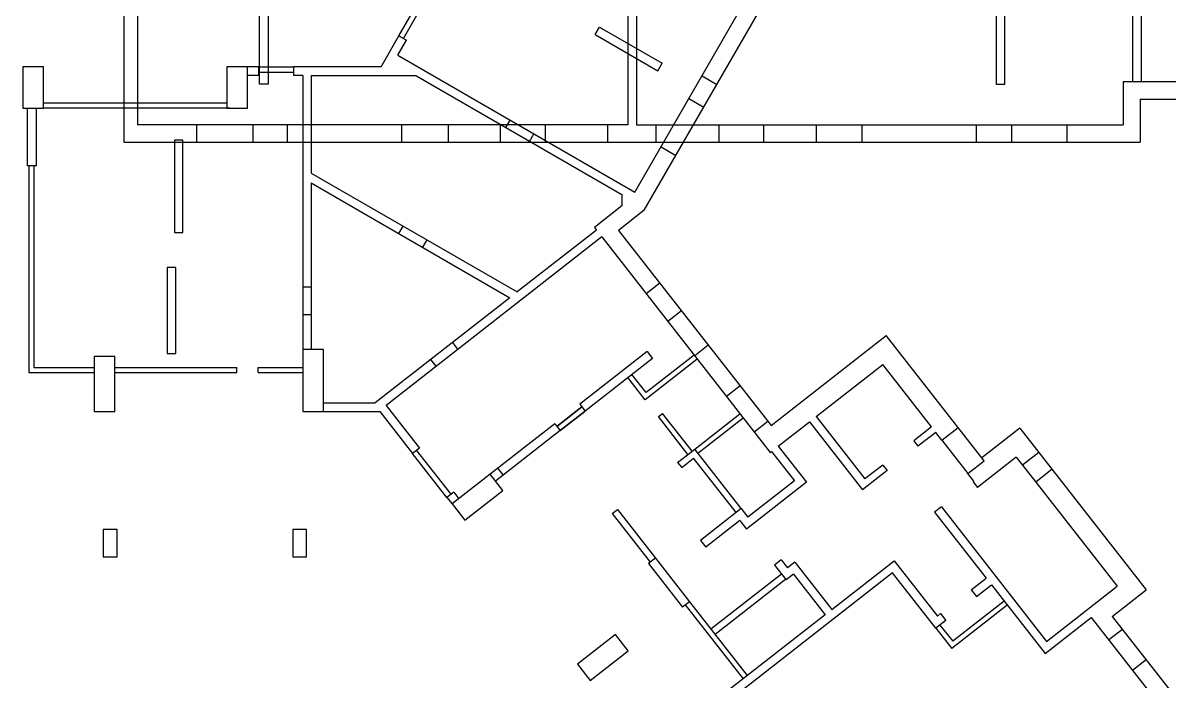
# Model space of a CAD drawing. Header units: metres. Extents: x -681087 to 1033303, y 74272 to 2630761.
# Drawn here: x 44653 to 77918, y 2157762 to 2176863 of the extents above; entities that cross this region are included whole.
import ezdxf

# ---------------------------------------------------------------- set-up
doc = ezdxf.new("R2010")
doc.units = ezdxf.units.M
for name, color, linetype in [('SKELETON_CLEAN', 7, 'Continuous'), ('SKELETON_ISOLATED', 1, 'Continuous'), ('SKELETON_ORIGINAL', 8, 'Continuous')]:
    doc.layers.add(name, color=color, linetype=linetype)

msp = doc.modelspace()

# ---------------------------------------------------------------- linework, layer by layer
at = {"layer": 'SKELETON_CLEAN'}
for p, q in [((62686, 2171427), (72970, 2189240)), ((47583, 2183404), (47583, 2173404)), ((77108, 2183404), (77108, 2175154)), ((47983, 2182904), (47983, 2173904)), ((62412, 2171953), (68702, 2182848)), ((76858, 2183154), (76858, 2175154)), ((51518, 2175084), (51518, 2177584)), ((51768, 2177584), (51768, 2175084)), ((72898, 2177584), (72898, 2175084)), ((73148, 2175084), (73148, 2177584)), ((55565, 2176484), (56075, 2177367)), ((62208, 2177269), (62208, 2173904)), ((62458, 2177269), (62458, 2173904)), ((61264, 2176524), (61389, 2176741)), ((61264, 2176524), (63083, 2175474)), ((61389, 2176741), (63208, 2175691)), ((55046, 2175584), (55565, 2176484)), ((55532, 2175925), (55782, 2176359)), ((55565, 2176484), (55782, 2176359)), ((55532, 2175925), (62412, 2171953)), ((45253, 2175584), (44653, 2175584)), ((44653, 2175584), (44653, 2174384)), ((45253, 2174384), (45253, 2175584)), ((51173, 2175584), (50573, 2175584)), ((50573, 2175584), (50573, 2174384)), ((51173, 2174384), (51173, 2175584)), ((51488, 2175584), (51173, 2175584)), ((51488, 2175584), (52508, 2175584)), ((51488, 2175584), (51488, 2175334)), ((55046, 2175584), (52508, 2175584)), ((52508, 2175584), (52508, 2175334)), ((63083, 2175474), (63208, 2175691)), ((51488, 2175334), (51173, 2175334)), ((52773, 2175334), (52508, 2175334)), ((52773, 2175334), (52773, 2167384)), ((53023, 2175334), (53023, 2172507)), ((53023, 2175334), (56056, 2175334)), ((56056, 2175334), (62034, 2171883)), ((51768, 2175084), (51518, 2175084)), ((72898, 2175084), (73148, 2175084)), ((91358, 2175154), (76583, 2175154)), ((76583, 2175149), (76583, 2173904)), ((77083, 2174654), (77083, 2173404)), ((77083, 2174654), (106233, 2174654)), ((44653, 2174384), (45253, 2174384)), ((44788, 2172714), (44788, 2174384)), ((45038, 2174384), (45038, 2172714)), ((50658, 2174384), (45253, 2174384)), ((50573, 2174384), (51173, 2174384)), ((49703, 2173904), (47983, 2173904)), ((49703, 2173404), (49703, 2173904)), ((62208, 2173904), (49703, 2173904)), ((62458, 2173904), (76583, 2173904)), ((47583, 2173404), (49703, 2173404)), ((49298, 2173464), (49048, 2173464)), ((49048, 2173464), (49048, 2170784)), ((49298, 2170784), (49298, 2173464)), ((49703, 2173404), (77083, 2173404)), ((45038, 2172714), (44788, 2172714)), ((44823, 2172714), (44823, 2166714)), ((44973, 2172714), (44973, 2166864)), ((53023, 2172507), (59001, 2169055)), ((53023, 2172218), (53023, 2167384)), ((53023, 2172218), (58788, 2168889)), ((62034, 2171883), (62034, 2171552)), ((62034, 2171552), (61237, 2170929)), ((62686, 2171427), (61939, 2170843)), ((61237, 2170929), (61298, 2170850)), ((49048, 2170784), (49298, 2170784)), ((61452, 2170653), (55191, 2165762)), ((61298, 2170850), (59001, 2169055)), ((61452, 2170653), (66341, 2164396)), ((61939, 2170843), (66365, 2165177)), ((49088, 2169764), (48838, 2169764)), ((48838, 2169764), (48838, 2167264)), ((49088, 2167264), (49088, 2169764)), ((58788, 2168889), (54878, 2165834)), ((66365, 2165177), (69710, 2167791)), ((72548, 2164158), (69710, 2167791)), ((48838, 2167264), (49088, 2167264)), ((53373, 2167384), (52773, 2167384)), ((52773, 2167384), (52773, 2165584)), ((53373, 2165584), (53373, 2167384)), ((62767, 2167322), (60813, 2165795)), ((64130, 2167225), (62739, 2166139)), ((62767, 2167322), (62921, 2167125)), ((47323, 2167184), (46723, 2167184)), ((46723, 2167184), (46723, 2165584)), ((47323, 2165584), (47323, 2167184)), ((62921, 2167125), (60967, 2165598)), ((64223, 2167107), (62714, 2165928)), ((67676, 2165440), (69607, 2166948)), ((71023, 2165136), (69607, 2166948)), ((44823, 2166714), (46723, 2166714)), ((44973, 2166864), (46723, 2166864)), ((47323, 2166864), (50863, 2166864)), ((47323, 2166714), (50863, 2166714)), ((50863, 2166714), (50863, 2166864)), ((51483, 2166714), (51483, 2166864)), ((51483, 2166864), (52773, 2166864)), ((51483, 2166714), (52773, 2166714)), ((62714, 2165928), (62212, 2166570)), ((62739, 2166139), (62330, 2166663)), ((46723, 2165584), (47323, 2165584)), ((52773, 2165584), (53373, 2165584)), ((52773, 2165584), (55013, 2165584)), ((53373, 2165834), (54878, 2165834)), ((55013, 2165584), (55961, 2164371)), ((55191, 2165762), (56158, 2164525)), ((60967, 2165598), (60242, 2165031)), ((60813, 2165795), (60967, 2165598)), ((60088, 2165228), (58212, 2163763)), ((60088, 2165228), (60242, 2165031)), ((63095, 2165440), (63214, 2165532)), ((63954, 2164340), (63095, 2165440)), ((64072, 2164433), (63214, 2165532)), ((64151, 2164494), (65463, 2165519)), ((66577, 2164581), (67479, 2165286)), ((67479, 2165286), (69018, 2163316)), ((67676, 2165440), (69092, 2163628)), ((60242, 2165031), (58366, 2163566)), ((71023, 2165136), (70507, 2164733)), ((71146, 2164978), (70630, 2164575)), ((71325, 2164750), (71146, 2164978)), ((71325, 2164750), (71797, 2165119)), ((73584, 2165106), (72481, 2164245)), ((73584, 2165106), (77253, 2160410)), ((66577, 2164581), (67396, 2163533)), ((70507, 2164733), (70630, 2164575)), ((71325, 2164750), (72076, 2163788)), ((56158, 2164525), (55961, 2164371)), ((56958, 2163094), (55961, 2164371)), ((63655, 2164106), (64151, 2164494)), ((63772, 2163957), (64118, 2164228)), ((65350, 2162652), (64118, 2164228)), ((65499, 2162769), (64151, 2164494)), ((66341, 2164396), (66380, 2164427)), ((66380, 2164427), (67045, 2163576)), ((73481, 2164264), (72354, 2163384)), ((73481, 2164264), (73665, 2164028)), ((74138, 2164397), (73665, 2164028)), ((63655, 2164106), (63772, 2163957)), ((69731, 2163873), (69018, 2163316)), ((69608, 2164031), (69092, 2163628)), ((69608, 2164031), (69731, 2163873)), ((72076, 2163788), (72548, 2164158)), ((73665, 2164028), (74047, 2163539)), ((74520, 2163909), (74047, 2163539)), ((58212, 2163763), (57109, 2162901)), ((58582, 2163290), (58212, 2163763)), ((67045, 2163576), (65693, 2162520)), ((72254, 2163560), (72076, 2163788)), ((72254, 2163560), (72231, 2163541)), ((72231, 2163541), (72354, 2163384)), ((74047, 2163539), (76411, 2160513)), ((57155, 2163248), (56958, 2163094)), ((57155, 2163248), (57306, 2163055)), ((57479, 2162428), (58582, 2163290)), ((67396, 2163533), (65650, 2162169)), ((56958, 2163094), (57109, 2162901)), ((57109, 2162901), (57479, 2162428)), ((61756, 2162623), (61905, 2162740)), ((61756, 2162623), (62861, 2161208)), ((61905, 2162740), (63010, 2161325)), ((65499, 2162769), (64317, 2161845)), ((65499, 2162769), (65693, 2162520)), ((71309, 2162821), (71112, 2162667)), ((71112, 2162667), (72608, 2160752)), ((71309, 2162821), (74362, 2158913)), ((65456, 2162418), (64471, 2161648)), ((65456, 2162418), (65650, 2162169)), ((47384, 2162164), (46984, 2162164)), ((46984, 2162164), (46984, 2161364)), ((47384, 2161364), (47384, 2162164)), ((52884, 2162164), (52484, 2162164)), ((52484, 2162164), (52484, 2161364)), ((52884, 2161364), (52884, 2162164)), ((64317, 2161845), (64471, 2161648)), ((46984, 2161364), (47384, 2161364)), ((52484, 2161364), (52884, 2161364)), ((63010, 2161325), (62813, 2161171)), ((63010, 2161325), (63995, 2160064)), ((66660, 2161283), (66463, 2161129)), ((66660, 2161283), (66845, 2161047)), ((67057, 2161213), (66845, 2161047)), ((67057, 2161213), (68129, 2159842)), ((68129, 2159842), (69937, 2161255)), ((69937, 2161255), (71193, 2159647)), ((62813, 2161171), (63798, 2159910)), ((69894, 2160904), (64500, 2156690)), ((66463, 2161129), (66802, 2160696)), ((71150, 2159296), (69894, 2160904)), ((67014, 2160862), (66802, 2160696)), ((67014, 2160862), (67932, 2159688)), ((72170, 2160411), (72608, 2160752)), ((72324, 2160214), (72762, 2160555)), ((72762, 2160555), (74319, 2158562)), ((72170, 2160411), (72324, 2160214)), ((74362, 2158913), (76411, 2160513)), ((76268, 2159640), (77253, 2160410)), ((63995, 2160064), (63798, 2159910)), ((63995, 2160064), (65670, 2157921)), ((73223, 2159964), (71612, 2158705)), ((73131, 2160083), (71638, 2158916)), ((67932, 2159688), (64346, 2156887)), ((71193, 2159647), (71288, 2159721)), ((71288, 2159721), (71442, 2159524)), ((74319, 2158562), (75659, 2159608)), ((75659, 2159608), (77567, 2157166)), ((76268, 2159640), (78269, 2157079)), ((71442, 2159524), (71150, 2159296)), ((71150, 2159296), (71612, 2158705)), ((71268, 2159389), (71638, 2158916)), ((61848, 2159110), (60745, 2158248)), ((62217, 2158637), (61848, 2159110)), ((61114, 2157775), (62217, 2158637)), ((60745, 2158248), (61114, 2157775))]:
    msp.add_line(p, q, dxfattribs=at)
at = {"layer": 'SKELETON_ISOLATED'}
for p, q in [((55695, 2176409), (56205, 2177292)), ((51488, 2175434), (52508, 2175434)), ((64362, 2175330), (64795, 2175080)), ((50573, 2174534), (45253, 2174534)), ((63982, 2174672), (64415, 2174422)), ((51323, 2173904), (51323, 2173404)), ((52333, 2173404), (52333, 2173904)), ((55653, 2173404), (55653, 2173904)), ((56993, 2173904), (56993, 2173404)), ((58513, 2173404), (58513, 2173904)), ((58667, 2173826), (58792, 2174043)), ((59813, 2173904), (59813, 2173404)), ((61633, 2173404), (61633, 2173904)), ((63033, 2173404), (63033, 2173904)), ((64853, 2173904), (64853, 2173404)), ((66153, 2173404), (66153, 2173904)), ((67673, 2173904), (67673, 2173404)), ((69013, 2173404), (69013, 2173904)), ((72333, 2173404), (72333, 2173904)), ((73343, 2173904), (73343, 2173404)), ((74963, 2173404), (74963, 2173904)), ((59360, 2173426), (59485, 2173643)), ((63172, 2173269), (63605, 2173019)), ((55566, 2170750), (55691, 2170967)), ((56259, 2170350), (56384, 2170567)), ((63136, 2169310), (62742, 2169002)), ((53023, 2169189), (52773, 2169189)), ((53023, 2168389), (52773, 2168389)), ((63764, 2168506), (63370, 2168199)), ((57280, 2167393), (57126, 2167590)), ((64543, 2167510), (64149, 2167202)), ((56649, 2166901), (56495, 2167098)), ((65466, 2166328), (65072, 2166020)), ((60874, 2165716), (60149, 2165150)), ((64244, 2164376), (65556, 2165401)), ((66273, 2165295), (65879, 2164987)), ((57077, 2163187), (56079, 2164463)), ((58433, 2163935), (58587, 2163738)), ((66666, 2160869), (64617, 2159269)), ((66789, 2160712), (64740, 2159111)), ((63877, 2159972), (65552, 2157829)), ((76564, 2159262), (76170, 2158954)), ((77253, 2158380), (76859, 2158072))]:
    msp.add_line(p, q, dxfattribs=at)
at = {"layer": 'SKELETON_ORIGINAL'}
for p, q in [((62686, 2171427), (72970, 2189240)), ((47583, 2183404), (47583, 2173404)), ((77108, 2183404), (77108, 2175154)), ((47983, 2182904), (47983, 2173904)), ((62412, 2171953), (68702, 2182848)), ((76858, 2183154), (76858, 2175154)), ((51518, 2175084), (51518, 2177584)), ((51768, 2177584), (51768, 2175084)), ((72898, 2177584), (72898, 2175084)), ((73148, 2175084), (73148, 2177584)), ((55565, 2176484), (56075, 2177367)), ((55695, 2176409), (56205, 2177292)), ((62208, 2177269), (62208, 2173904)), ((62458, 2177269), (62458, 2173904)), ((61264, 2176524), (61389, 2176741)), ((61264, 2176524), (63083, 2175474)), ((61389, 2176741), (63208, 2175691)), ((55046, 2175584), (55565, 2176484)), ((55532, 2175925), (55782, 2176359)), ((55565, 2176484), (55782, 2176359)), ((55532, 2175925), (62412, 2171953)), ((45253, 2175584), (44653, 2175584)), ((44653, 2175584), (44653, 2174384)), ((45253, 2175584), (44653, 2175584)), ((44653, 2175584), (44653, 2174384)), ((45253, 2174384), (45253, 2175584)), ((45253, 2174384), (45253, 2175584)), ((51173, 2175584), (50573, 2175584)), ((50573, 2175584), (50573, 2174384)), ((51173, 2175584), (50573, 2175584)), ((50573, 2175584), (50573, 2174384)), ((51173, 2174384), (51173, 2175584)), ((51173, 2174384), (51173, 2175584)), ((51488, 2175584), (51173, 2175584)), ((51488, 2175584), (52508, 2175584)), ((51488, 2175584), (51488, 2175334)), ((55046, 2175584), (52508, 2175584)), ((52508, 2175584), (52508, 2175334)), ((63083, 2175474), (63208, 2175691)), ((51488, 2175334), (51173, 2175334)), ((51488, 2175434), (52508, 2175434)), ((52773, 2175334), (52508, 2175334)), ((52773, 2175334), (52773, 2167384)), ((53023, 2175334), (53023, 2172507)), ((53023, 2175334), (56056, 2175334)), ((56056, 2175334), (62034, 2171883)), ((64362, 2175330), (64795, 2175080)), ((51768, 2175084), (51518, 2175084)), ((72898, 2175084), (73148, 2175084)), ((91358, 2175154), (76583, 2175154)), ((76583, 2175149), (76583, 2173904)), ((50573, 2174534), (45253, 2174534)), ((63982, 2174672), (64415, 2174422)), ((77083, 2174654), (77083, 2173404)), ((77083, 2174654), (106233, 2174654)), ((44653, 2174384), (45253, 2174384)), ((44653, 2174384), (45253, 2174384)), ((44788, 2172714), (44788, 2174384)), ((45038, 2174384), (45038, 2172714)), ((50658, 2174384), (45253, 2174384)), ((50573, 2174384), (51173, 2174384)), ((50573, 2174384), (51173, 2174384)), ((49703, 2173904), (47983, 2173904)), ((49703, 2173404), (49703, 2173904)), ((62208, 2173904), (49703, 2173904)), ((51323, 2173904), (51323, 2173404)), ((52333, 2173404), (52333, 2173904)), ((55653, 2173404), (55653, 2173904)), ((56993, 2173904), (56993, 2173404)), ((58513, 2173404), (58513, 2173904)), ((58667, 2173826), (58792, 2174043)), ((59813, 2173904), (59813, 2173404)), ((61633, 2173404), (61633, 2173904)), ((62458, 2173904), (76583, 2173904)), ((63033, 2173404), (63033, 2173904)), ((64853, 2173904), (64853, 2173404)), ((66153, 2173404), (66153, 2173904)), ((67673, 2173904), (67673, 2173404)), ((69013, 2173404), (69013, 2173904)), ((72333, 2173404), (72333, 2173904)), ((73343, 2173904), (73343, 2173404)), ((74963, 2173404), (74963, 2173904)), ((59360, 2173426), (59485, 2173643)), ((47583, 2173404), (49703, 2173404)), ((49298, 2173464), (49048, 2173464)), ((49048, 2173464), (49048, 2170784)), ((49298, 2170784), (49298, 2173464)), ((49703, 2173404), (77083, 2173404)), ((63172, 2173269), (63605, 2173019)), ((45038, 2172714), (44788, 2172714)), ((44823, 2172714), (44823, 2166714)), ((44973, 2172714), (44973, 2166864)), ((53023, 2172507), (59001, 2169055)), ((53023, 2172218), (53023, 2167384)), ((53023, 2172218), (58788, 2168889)), ((62034, 2171883), (62034, 2171552)), ((62034, 2171552), (61237, 2170929)), ((62686, 2171427), (61939, 2170843)), ((55566, 2170750), (55691, 2170967)), ((61237, 2170929), (61298, 2170850)), ((49048, 2170784), (49298, 2170784)), ((61452, 2170653), (55191, 2165762)), ((56259, 2170350), (56384, 2170567)), ((61298, 2170850), (59001, 2169055)), ((61452, 2170653), (66341, 2164396)), ((61939, 2170843), (66365, 2165177)), ((49088, 2169764), (48838, 2169764)), ((48838, 2169764), (48838, 2167264)), ((49088, 2167264), (49088, 2169764)), ((63136, 2169310), (62742, 2169002)), ((53023, 2169189), (52773, 2169189)), ((58788, 2168889), (54878, 2165834)), ((53023, 2168389), (52773, 2168389)), ((63764, 2168506), (63370, 2168199)), ((57280, 2167393), (57126, 2167590)), ((66365, 2165177), (69710, 2167791)), ((72548, 2164158), (69710, 2167791)), ((48838, 2167264), (49088, 2167264)), ((53373, 2167384), (52773, 2167384)), ((52773, 2167384), (52773, 2165584)), ((53373, 2167384), (52773, 2167384)), ((52773, 2167384), (52773, 2165584)), ((53373, 2165584), (53373, 2167384)), ((53373, 2165584), (53373, 2167384)), ((62767, 2167322), (60813, 2165795)), ((64130, 2167225), (62739, 2166139)), ((62767, 2167322), (62921, 2167125)), ((64543, 2167510), (64149, 2167202)), ((47323, 2167184), (46723, 2167184)), ((46723, 2167184), (46723, 2165584)), ((47323, 2167184), (46723, 2167184)), ((46723, 2167184), (46723, 2165584)), ((47323, 2165584), (47323, 2167184)), ((47323, 2165584), (47323, 2167184)), ((56649, 2166901), (56495, 2167098)), ((62921, 2167125), (60967, 2165598)), ((64223, 2167107), (62714, 2165928)), ((67676, 2165440), (69607, 2166948)), ((71023, 2165136), (69607, 2166948)), ((44823, 2166714), (46723, 2166714)), ((44973, 2166864), (46723, 2166864)), ((47323, 2166864), (50863, 2166864)), ((47323, 2166714), (50863, 2166714)), ((50863, 2166714), (50863, 2166864)), ((51483, 2166714), (51483, 2166864)), ((51483, 2166864), (52773, 2166864)), ((51483, 2166714), (52773, 2166714)), ((62714, 2165928), (62212, 2166570)), ((62739, 2166139), (62330, 2166663)), ((65466, 2166328), (65072, 2166020)), ((46723, 2165584), (47323, 2165584)), ((46723, 2165584), (47323, 2165584)), ((52773, 2165584), (53373, 2165584)), ((52773, 2165584), (55013, 2165584)), ((52773, 2165584), (53373, 2165584)), ((53373, 2165834), (54878, 2165834)), ((55013, 2165584), (55961, 2164371)), ((55191, 2165762), (56158, 2164525)), ((60874, 2165716), (60149, 2165150)), ((60149, 2165150), (60874, 2165716)), ((60967, 2165598), (60242, 2165031)), ((60242, 2165031), (60967, 2165598)), ((60813, 2165795), (60967, 2165598)), ((60088, 2165228), (58212, 2163763)), ((60088, 2165228), (60242, 2165031)), ((63095, 2165440), (63214, 2165532)), ((63954, 2164340), (63095, 2165440)), ((64072, 2164433), (63214, 2165532)), ((64151, 2164494), (65463, 2165519)), ((64244, 2164376), (65556, 2165401)), ((66273, 2165295), (65879, 2164987)), ((66577, 2164581), (67479, 2165286)), ((67479, 2165286), (69018, 2163316)), ((67676, 2165440), (69092, 2163628)), ((60242, 2165031), (58366, 2163566)), ((71023, 2165136), (70507, 2164733)), ((71146, 2164978), (70630, 2164575)), ((71325, 2164750), (71146, 2164978)), ((71325, 2164750), (71797, 2165119)), ((73584, 2165106), (72481, 2164245)), ((73584, 2165106), (77253, 2160410)), ((66577, 2164581), (67396, 2163533)), ((70507, 2164733), (70630, 2164575)), ((71325, 2164750), (72076, 2163788)), ((56158, 2164525), (55961, 2164371)), ((56958, 2163094), (55961, 2164371)), ((57077, 2163187), (56079, 2164463)), ((63655, 2164106), (64151, 2164494)), ((63772, 2163957), (64118, 2164228)), ((65350, 2162652), (64118, 2164228)), ((65499, 2162769), (64151, 2164494)), ((66341, 2164396), (66380, 2164427)), ((66380, 2164427), (67045, 2163576)), ((73481, 2164264), (72354, 2163384)), ((73481, 2164264), (73665, 2164028)), ((74138, 2164397), (73665, 2164028)), ((58433, 2163935), (58587, 2163738)), ((63655, 2164106), (63772, 2163957)), ((69731, 2163873), (69018, 2163316)), ((69608, 2164031), (69092, 2163628)), ((69608, 2164031), (69731, 2163873)), ((72076, 2163788), (72548, 2164158)), ((73665, 2164028), (74047, 2163539)), ((74520, 2163909), (74047, 2163539)), ((58212, 2163763), (57109, 2162901)), ((58212, 2163763), (57109, 2162901)), ((58582, 2163290), (58212, 2163763)), ((58582, 2163290), (58212, 2163763)), ((67045, 2163576), (65693, 2162520)), ((72254, 2163560), (72076, 2163788)), ((72254, 2163560), (72231, 2163541)), ((72231, 2163541), (72354, 2163384)), ((74047, 2163539), (76411, 2160513)), ((57155, 2163248), (56958, 2163094)), ((57155, 2163248), (57306, 2163055)), ((57479, 2162428), (58582, 2163290)), ((57479, 2162428), (58582, 2163290)), ((67396, 2163533), (65650, 2162169)), ((56958, 2163094), (57109, 2162901)), ((57109, 2162901), (57479, 2162428)), ((57109, 2162901), (57479, 2162428)), ((61756, 2162623), (61905, 2162740)), ((61756, 2162623), (62861, 2161208)), ((61905, 2162740), (63010, 2161325)), ((65499, 2162769), (64317, 2161845)), ((65499, 2162769), (65693, 2162520)), ((71309, 2162821), (71112, 2162667)), ((71112, 2162667), (72608, 2160752)), ((71309, 2162821), (74362, 2158913)), ((65456, 2162418), (64471, 2161648)), ((65456, 2162418), (65650, 2162169)), ((47384, 2162164), (46984, 2162164)), ((46984, 2162164), (46984, 2161364)), ((47384, 2161364), (47384, 2162164)), ((52884, 2162164), (52484, 2162164)), ((52484, 2162164), (52484, 2161364)), ((52884, 2161364), (52884, 2162164)), ((64317, 2161845), (64471, 2161648)), ((46984, 2161364), (47384, 2161364)), ((52484, 2161364), (52884, 2161364)), ((63010, 2161325), (62813, 2161171)), ((63010, 2161325), (63995, 2160064)), ((66660, 2161283), (66463, 2161129)), ((66660, 2161283), (66845, 2161047)), ((67057, 2161213), (66845, 2161047)), ((67057, 2161213), (68129, 2159842)), ((68129, 2159842), (69937, 2161255)), ((69937, 2161255), (71193, 2159647)), ((62813, 2161171), (63798, 2159910)), ((69894, 2160904), (64500, 2156690)), ((66463, 2161129), (66802, 2160696)), ((71150, 2159296), (69894, 2160904)), ((66666, 2160869), (64617, 2159269)), ((66789, 2160712), (64740, 2159111)), ((67014, 2160862), (66802, 2160696)), ((67014, 2160862), (67932, 2159688)), ((72170, 2160411), (72608, 2160752)), ((72324, 2160214), (72762, 2160555)), ((72762, 2160555), (74319, 2158562)), ((72170, 2160411), (72324, 2160214)), ((74362, 2158913), (76411, 2160513)), ((76268, 2159640), (77253, 2160410)), ((63995, 2160064), (63798, 2159910)), ((63877, 2159972), (65552, 2157829)), ((63995, 2160064), (65670, 2157921)), ((73223, 2159964), (71612, 2158705)), ((73131, 2160083), (71638, 2158916)), ((67932, 2159688), (64346, 2156887)), ((71193, 2159647), (71288, 2159721)), ((71288, 2159721), (71442, 2159524)), ((74319, 2158562), (75659, 2159608)), ((75659, 2159608), (77567, 2157166)), ((76268, 2159640), (78269, 2157079)), ((71442, 2159524), (71150, 2159296)), ((71150, 2159296), (71612, 2158705)), ((71268, 2159389), (71638, 2158916)), ((76564, 2159262), (76170, 2158954)), ((61848, 2159110), (60745, 2158248)), ((61848, 2159110), (60745, 2158248)), ((62217, 2158637), (61848, 2159110)), ((62217, 2158637), (61848, 2159110)), ((61114, 2157775), (62217, 2158637)), ((61114, 2157775), (62217, 2158637)), ((60745, 2158248), (61114, 2157775)), ((60745, 2158248), (61114, 2157775)), ((77253, 2158380), (76859, 2158072))]:
    msp.add_line(p, q, dxfattribs=at)

doc.saveas('drawing.dxf')
